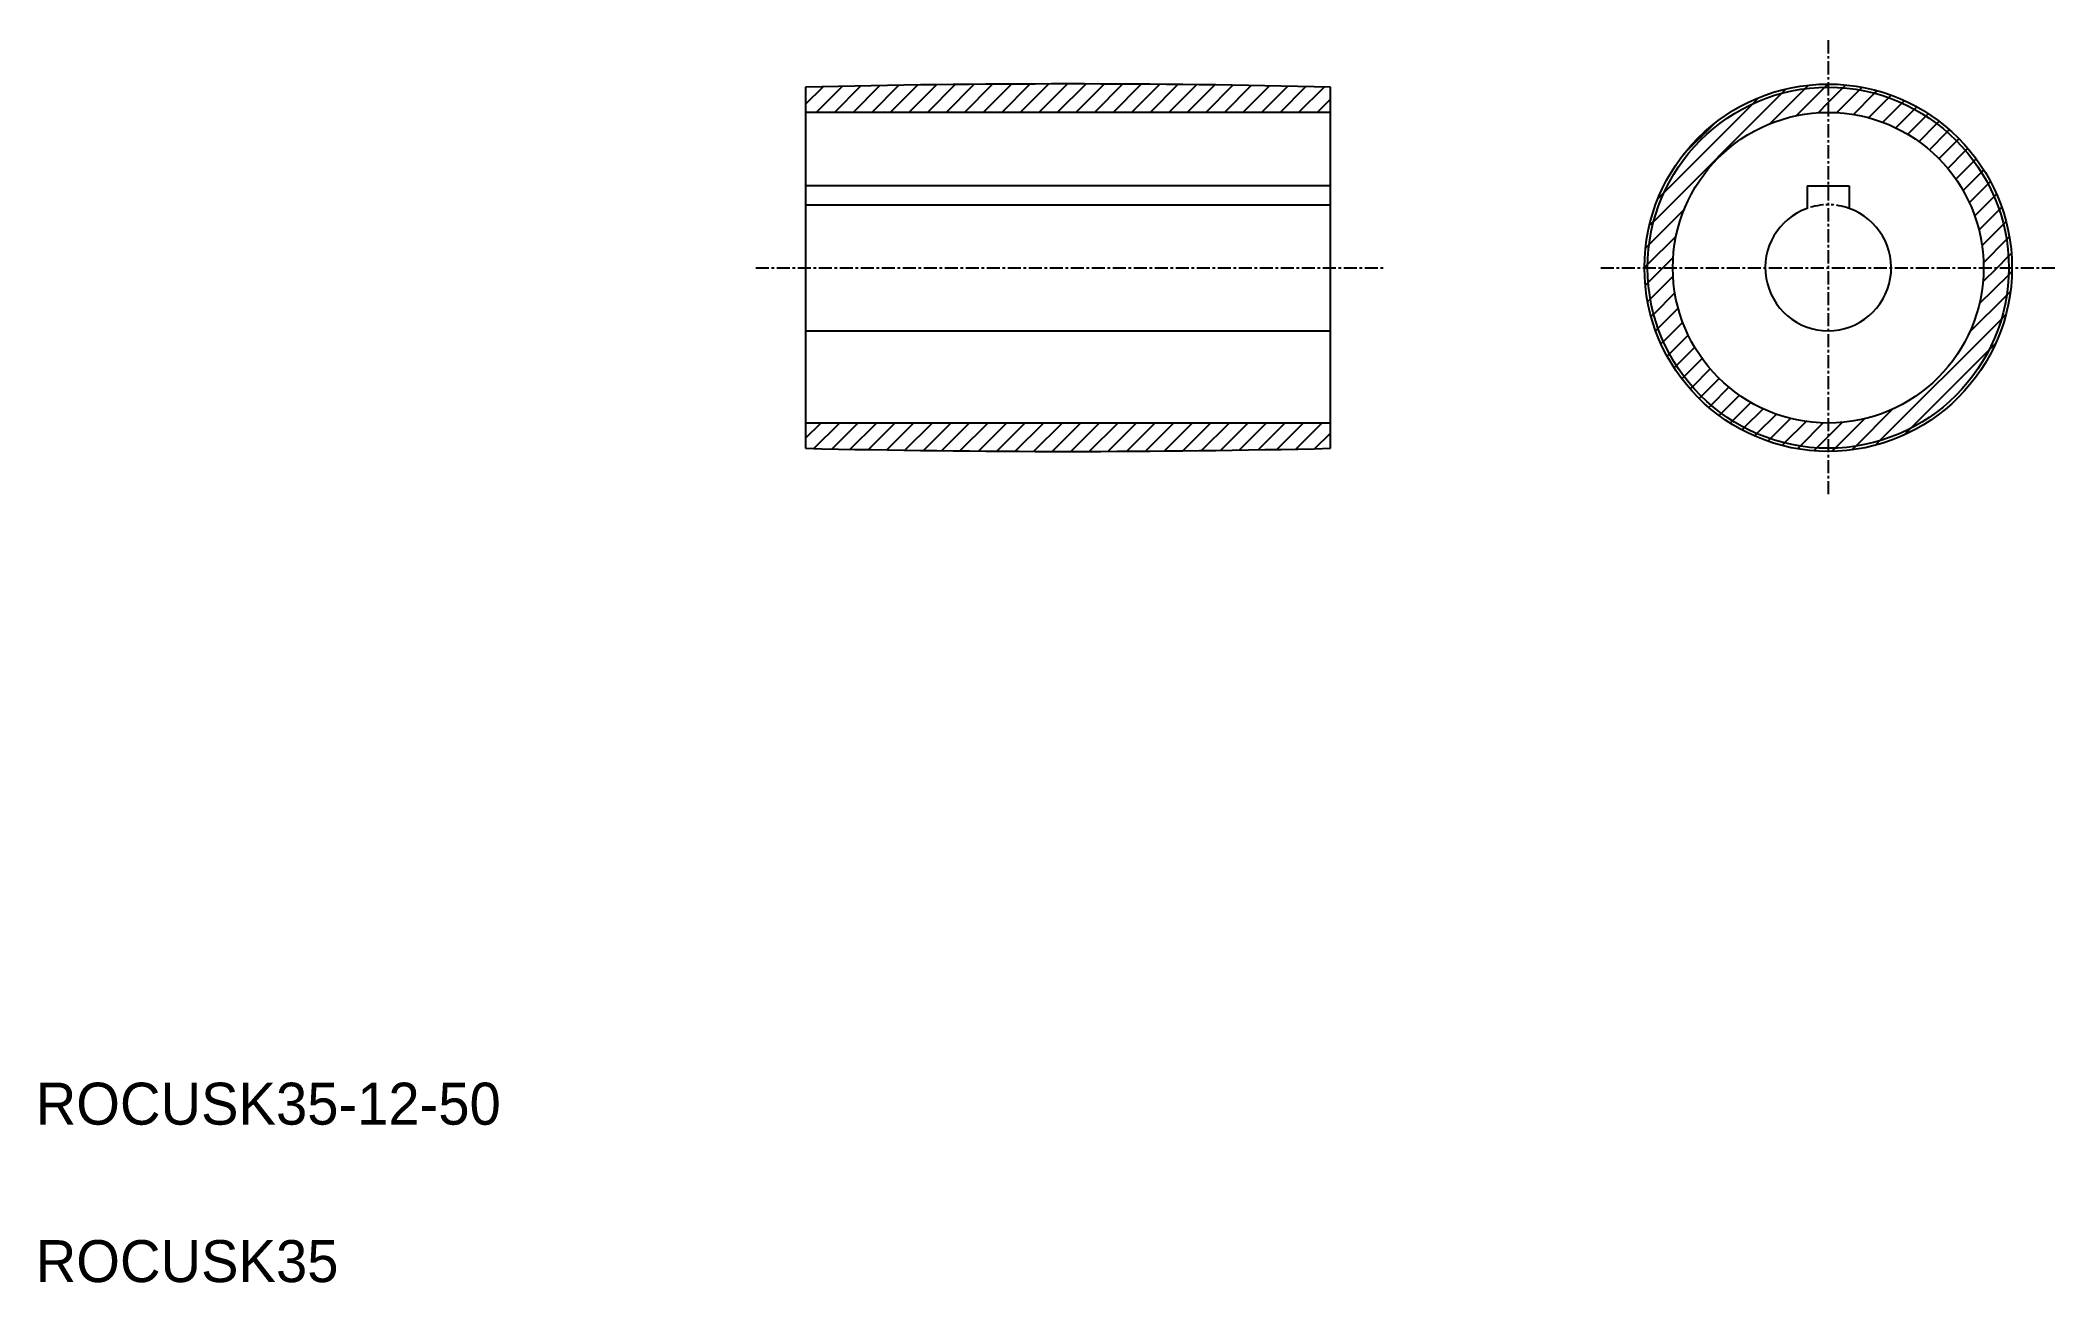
# Model space of a CAD drawing. Extents: x 10 to 202, y 10 to 128.
import ezdxf

# ---------------------------------------------------------------- set-up
doc = ezdxf.new("R2010")
doc.units = 0
doc.linetypes.add('CENTER', pattern=[2, 1.25, -0.25, 0.25, -0.25])
doc.linetypes.add('PHANTOM', pattern=[2.5, 1.25, -0.25, 0.25, -0.25, 0.25, -0.25])
doc.layers.get('0').update_dxf_attribs({"linetype": 'CONTINUOUS'})
doc.layers.add('CENTER', color=1, linetype='CENTER')

# ---------------------------------------------------------------- blocks, each defined once
blk = doc.blocks.new('*X4')
at = {"color": 0, "linetype": 'CONTINUOUS'}
for p, q in [((83.32, 122.21), (84.99, 123.88)), ((84.32, 121.44), (86.8, 123.92)), ((86.09, 121.44), (88.6, 123.96)), ((87.86, 121.44), (90.4, 123.99)), ((89.62, 121.44), (92.2, 124.02)), ((91.39, 121.44), (93.99, 124.05)), ((93.16, 121.44), (95.78, 124.07)), ((94.93, 121.44), (97.57, 124.09)), ((96.7, 121.44), (99.36, 124.11)), ((98.46, 121.44), (101.14, 124.12)), ((100.23, 121.44), (102.92, 124.13)), ((102, 121.44), (104.69, 124.14)), ((103.77, 121.44), (106.46, 124.14)), ((105.53, 121.44), (108.23, 124.14)), ((107.3, 121.44), (110, 124.14)), ((109.07, 121.44), (111.76, 124.14)), ((110.84, 121.44), (113.52, 124.13)), ((112.61, 121.44), (115.28, 124.12)), ((114.37, 121.44), (117.04, 124.11)), ((116.14, 121.44), (118.79, 124.09)), ((117.91, 121.44), (120.54, 124.07)), ((119.68, 121.44), (122.28, 124.05)), ((121.44, 121.44), (124.03, 124.03)), ((123.21, 121.44), (125.77, 124)), ((124.98, 121.44), (127.5, 123.97)), ((126.75, 121.44), (129.24, 123.93)), ((128.51, 121.44), (130.97, 123.9)), ((130.28, 121.44), (132.7, 123.86)), ((164.1, 111.06), (176.3, 123.27)), ((173.54, 122.27), (174.12, 122.85)), ((175.16, 120.36), (178.5, 123.7)), ((176.3, 123.27), (176.71, 123.68)), ((177.7, 121.13), (180.41, 123.84)), ((178.5, 123.7), (178.84, 124.04)), ((180.41, 123.84), (180.71, 124.14)), ((180.72, 122.38), (182.12, 123.79)), ((181.53, 121.42), (183.69, 123.59)), ((182.12, 123.79), (182.4, 124.06)), ((183.12, 121.25), (185.14, 123.27)), ((183.69, 123.59), (183.95, 123.84)), ((184.57, 120.93), (186.49, 122.85)), ((185.14, 123.27), (185.38, 123.51)), ((186.49, 122.85), (186.72, 123.08)), ((132.05, 121.44), (133.32, 122.71)), ((165.09, 113.82), (173.54, 122.27)), ((179.75, 121.41), (180.72, 122.38)), ((185.91, 120.5), (187.75, 122.34)), ((187.15, 119.97), (188.93, 121.76)), ((187.75, 122.34), (187.98, 122.57)), ((188.3, 119.36), (190.04, 121.1)), ((188.93, 121.76), (189.15, 121.98)), ((190.04, 121.1), (190.26, 121.32)), ((166.98, 117.48), (169.88, 120.38)), ((189.37, 118.66), (191.08, 120.37)), ((190.36, 117.88), (192.06, 119.58)), ((191.08, 120.37), (191.3, 120.59)), ((192.06, 119.58), (192.27, 119.79)), ((191.27, 117.02), (192.97, 118.72)), ((192.11, 116.09), (193.81, 117.8)), ((192.97, 118.72), (193.18, 118.93)), ((193.81, 117.8), (194.02, 118.01)), ((192.87, 115.09), (194.59, 116.81)), ((193.56, 114.01), (195.31, 115.76)), ((194.59, 116.81), (194.81, 117.03)), ((195.31, 115.76), (195.52, 115.97)), ((164.51, 113.25), (165.09, 113.82)), ((194.16, 112.84), (195.95, 114.63)), ((194.67, 111.59), (196.52, 113.44)), ((195.95, 114.63), (196.17, 114.86)), ((196.52, 113.44), (196.75, 113.66)), ((163.66, 108.86), (167, 112.2)), ((195.08, 110.23), (197.01, 112.16)), ((197.01, 112.16), (197.25, 112.39)), ((163.52, 106.95), (166.23, 109.66)), ((163.68, 110.65), (164.1, 111.06)), ((195.37, 108.75), (197.41, 110.79)), ((197.41, 110.79), (197.66, 111.04)), ((197.71, 109.32), (197.97, 109.58)), ((163.32, 108.52), (163.66, 108.86)), ((164.98, 106.64), (165.95, 107.61)), ((195.51, 107.12), (197.71, 109.32)), ((196.8, 106.64), (197.88, 107.73)), ((197.88, 107.73), (198.17, 108.01)), ((163.22, 106.65), (163.52, 106.95)), ((163.58, 105.24), (164.98, 106.64)), ((163.78, 103.67), (165.94, 105.84)), ((195.11, 103.19), (197.91, 105.98)), ((195.46, 105.3), (196.8, 106.64)), ((197.91, 105.98), (198.22, 106.29)), ((163.3, 104.96), (163.58, 105.24)), ((163.52, 103.42), (163.78, 103.67)), ((164.1, 102.22), (166.12, 104.24)), ((194.18, 100.49), (197.72, 104.03)), ((197.72, 104.03), (198.07, 104.38)), ((163.85, 101.98), (164.1, 102.22)), ((164.52, 100.88), (166.43, 102.79)), ((185.61, 90.16), (197.21, 101.75)), ((197.21, 101.75), (197.64, 102.18)), ((164.28, 100.64), (164.52, 100.88)), ((165.02, 99.61), (166.86, 101.45)), ((165.61, 98.43), (167.39, 100.21)), ((164.79, 99.39), (165.02, 99.61)), ((165.39, 98.21), (165.61, 98.43)), ((166.26, 97.32), (168.01, 99.06)), ((166.99, 96.28), (168.71, 98)), ((188.56, 91.34), (196.03, 98.8)), ((196.03, 98.8), (196.67, 99.44)), ((166.05, 97.1), (166.26, 97.32)), ((166.78, 96.07), (166.99, 96.28)), ((167.78, 95.31), (169.49, 97.01)), ((168.64, 94.4), (170.34, 96.09)), ((167.57, 95.09), (167.78, 95.31)), ((168.43, 94.18), (168.64, 94.4)), ((169.56, 93.55), (171.27, 95.25)), ((170.55, 92.77), (172.27, 94.49)), ((169.35, 93.34), (169.56, 93.55)), ((170.34, 92.56), (170.55, 92.77)), ((171.61, 92.06), (173.36, 93.81)), ((172.73, 91.41), (174.52, 93.2)), ((173.93, 90.84), (175.78, 92.69)), ((175.2, 90.35), (177.14, 92.28)), ((181.38, 89.46), (184.18, 92.25)), ((183.34, 89.64), (186.88, 93.19)), ((83.32, 90.39), (84.77, 91.84)), ((84.12, 89.42), (86.54, 91.84)), ((85.85, 89.39), (88.31, 91.84)), ((87.58, 89.35), (90.08, 91.84)), ((89.32, 89.32), (91.84, 91.84)), ((91.05, 89.29), (93.61, 91.84)), ((92.79, 89.26), (95.38, 91.84)), ((94.54, 89.23), (97.15, 91.84)), ((96.28, 89.21), (98.91, 91.84)), ((98.03, 89.19), (100.68, 91.84)), ((99.79, 89.18), (102.45, 91.84)), ((101.54, 89.17), (104.22, 91.84)), ((103.3, 89.16), (105.99, 91.84)), ((105.06, 89.15), (107.75, 91.84)), ((106.82, 89.14), (109.52, 91.84)), ((108.59, 89.14), (111.29, 91.84)), ((110.36, 89.15), (113.06, 91.84)), ((112.13, 89.15), (114.82, 91.84)), ((113.91, 89.16), (116.59, 91.84)), ((115.69, 89.17), (118.36, 91.84)), ((117.47, 89.18), (120.13, 91.84)), ((119.25, 89.2), (121.9, 91.84)), ((121.04, 89.22), (123.66, 91.84)), ((122.83, 89.24), (125.43, 91.84)), ((124.63, 89.27), (127.2, 91.84)), ((126.42, 89.3), (128.97, 91.84)), ((128.22, 89.33), (130.73, 91.84)), ((130.03, 89.37), (132.5, 91.84)), ((131.84, 89.41), (133.32, 90.89)), ((171.39, 91.84), (171.61, 92.06)), ((172.51, 91.19), (172.73, 91.41)), ((173.7, 90.61), (173.93, 90.84)), ((174.97, 90.12), (175.2, 90.35)), ((176.57, 89.95), (178.61, 91.99)), ((178.04, 89.65), (180.24, 91.85)), ((179.63, 89.48), (180.72, 90.56)), ((180.72, 90.56), (182.06, 91.9)), ((187.92, 90.69), (188.56, 91.34)), ((176.33, 89.7), (176.57, 89.95)), ((177.78, 89.39), (178.04, 89.65)), ((179.35, 89.2), (179.63, 89.48)), ((181.07, 89.15), (181.38, 89.46)), ((182.98, 89.29), (183.34, 89.64)), ((185.18, 89.72), (185.61, 90.16))]:
    blk.add_line(p, q, dxfattribs=at)

msp = doc.modelspace()

# ---------------------------------------------------------------- linework, layer by layer
at = {"color": 7, "linetype": 'CONTINUOUS'}
for p, q in [((83.32, 123.84), (83.32, 89.44)), ((133.32, 89.44), (133.32, 123.84)), ((133.32, 121.44), (83.32, 121.44)), ((83.32, 115.39), (83.32, 115.39)), ((133.32, 114.44), (83.32, 114.44)), ((178.72, 114.44), (182.72, 114.44)), ((178.72, 114.44), (178.72, 112.3)), ((182.72, 114.44), (182.72, 112.3)), ((83.32, 112.64), (133.32, 112.64)), ((83.32, 100.64), (133.32, 100.64)), ((83.32, 97.89), (83.32, 97.89)), ((133.32, 91.84), (83.32, 91.84))]:
    msp.add_line(p, q, dxfattribs=at)
msp.add_line((83.32, 106.64), (83.32, 106.64))
for radius in [17.5, 17.2, 14.8]:
    msp.add_circle((180.72, 106.64), radius, dxfattribs=at)
for centre, radius, start, end in [((108.32, -917.67), 1041.82, 88.62497, 91.37503), ((180.72, 106.64), 6, 109.4712, 70.5288), ((108.32, 1130.96), 1041.82, 268.62497, 271.37503)]:
    msp.add_arc(centre, radius, start, end, dxfattribs=at)
at = {"color": 3, "linetype": 'PHANTOM'}
msp.add_arc((180.72, 106.64), 6, 70.5288, 109.4712, dxfattribs=at)
at = {"layer": 'CENTER', "color": 1, "linetype": 'CENTER'}
for p, q in [((180.72, 128.31), (180.72, 84.98)), ((78.58, 106.64), (138.37, 106.64)), ((159.05, 106.64), (202.39, 106.64))]:
    msp.add_line(p, q, dxfattribs=at)

# ---------------------------------------------------------------- block references
at = {"color": 3, "linetype": 'CONTINUOUS'}
msp.add_blockref('*X4', (0, 0), dxfattribs=at)

# ---------------------------------------------------------------- texts
at = {"color": 7, "linetype": 'CONTINUOUS'}
for s, p in [('ROCUSK35-12-50', (10, 25)), ('ROCUSK35', (10, 10))]:
    msp.add_text(s, height=4, dxfattribs=at).set_placement(p)

doc.saveas('drawing.dxf')
